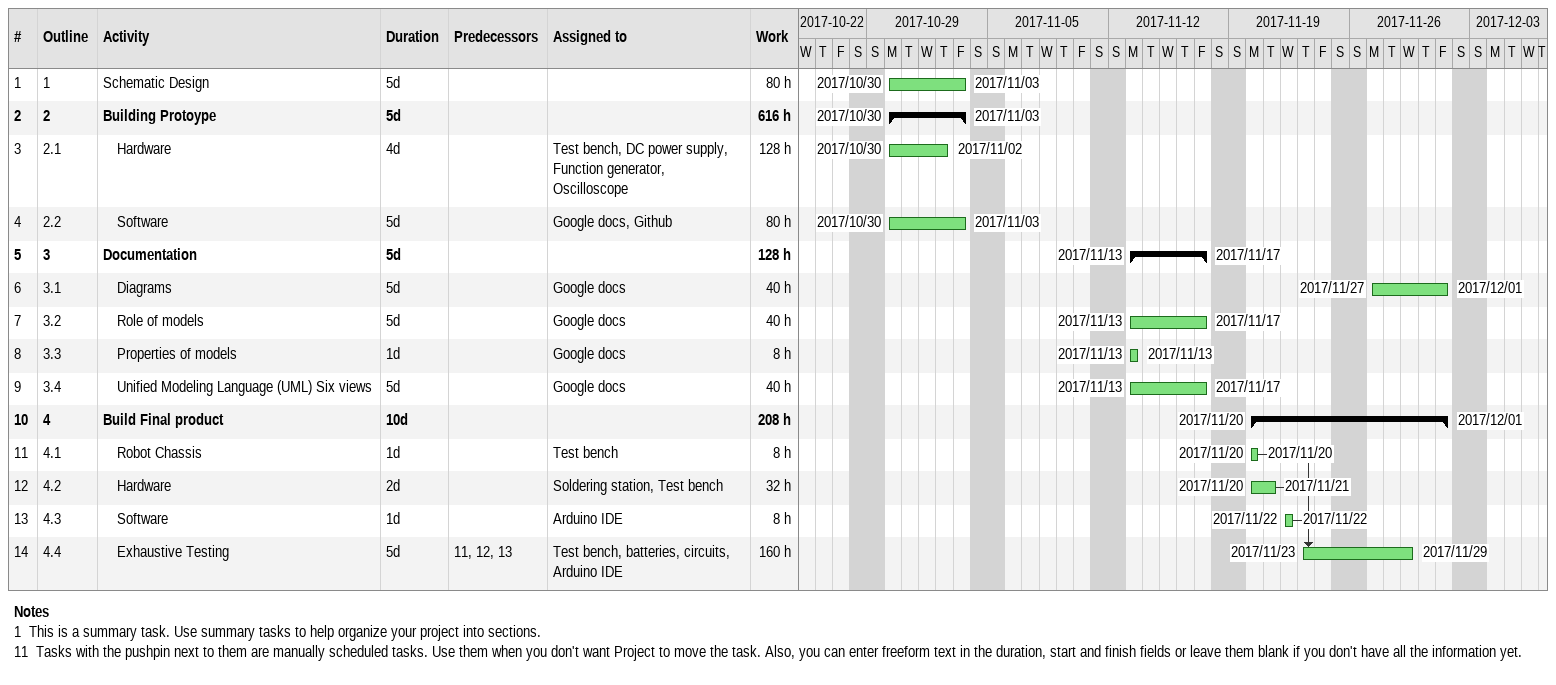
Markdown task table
| ID | WBS | Task | Duration | Start | Finish | Predecessors | Resources | Work (h) |
|---|---|---|---|---|---|---|---|---|
| 1 | 1 | Schematic Design | 5d | 2017-10-30 | 2017-11-03 |  |  | 80 |
| 2 | 2 | **Building Protoype** | 5d | 2017-10-30 | 2017-11-03 |  |  | 616 |
| 3 | 2.1 | Hardware | 4d | 2017-10-30 | 2017-11-02 |  | Test bench, DC power supply, Function generator, Oscilloscope | 128 |
| 4 | 2.2 | Software | 5d | 2017-10-30 | 2017-11-03 |  | Google docs, Github | 80 |
| 5 | 3 | **Documentation** | 5d | 2017-11-13 | 2017-11-17 |  |  | 128 |
| 6 | 3.1 | Diagrams | 5d | 2017-11-27 | 2017-12-01 |  | Google docs | 40 |
| 7 | 3.2 | Role of models | 5d | 2017-11-13 | 2017-11-17 |  | Google docs | 40 |
| 8 | 3.3 | Properties of models | 1d | 2017-11-13 | 2017-11-13 |  | Google docs | 8 |
| 9 | 3.4 | Unified Modeling Language (UML) Six views | 5d | 2017-11-13 | 2017-11-17 |  | Google docs | 40 |
| 10 | 4 | **Build Final product** | 10d | 2017-11-20 | 2017-12-01 |  |  | 208 |
| 11 | 4.1 | Robot Chassis | 1d | 2017-11-20 | 2017-11-20 |  | Test bench | 8 |
| 12 | 4.2 | Hardware | 2d | 2017-11-20 | 2017-11-21 |  | Soldering station, Test bench | 32 |
| 13 | 4.3 | Software | 1d | 2017-11-22 | 2017-11-22 |  | Arduino IDE | 8 |
| 14 | 4.4 | Exhaustive Testing | 5d | 2017-11-23 | 2017-11-29 | 11, 12, 13 | Test bench, batteries, circuits, Arduino IDE | 160 |

Notes
- 1: This is a summary task. Use summary tasks to help organize your project into sections.
- 11: Tasks with the pushpin next to them are manually scheduled tasks. Use them when you don't want Project to move the task. Also, you can enter freeform text in the duration, start and finish fields or leave them blank if you don't have all the information yet.
